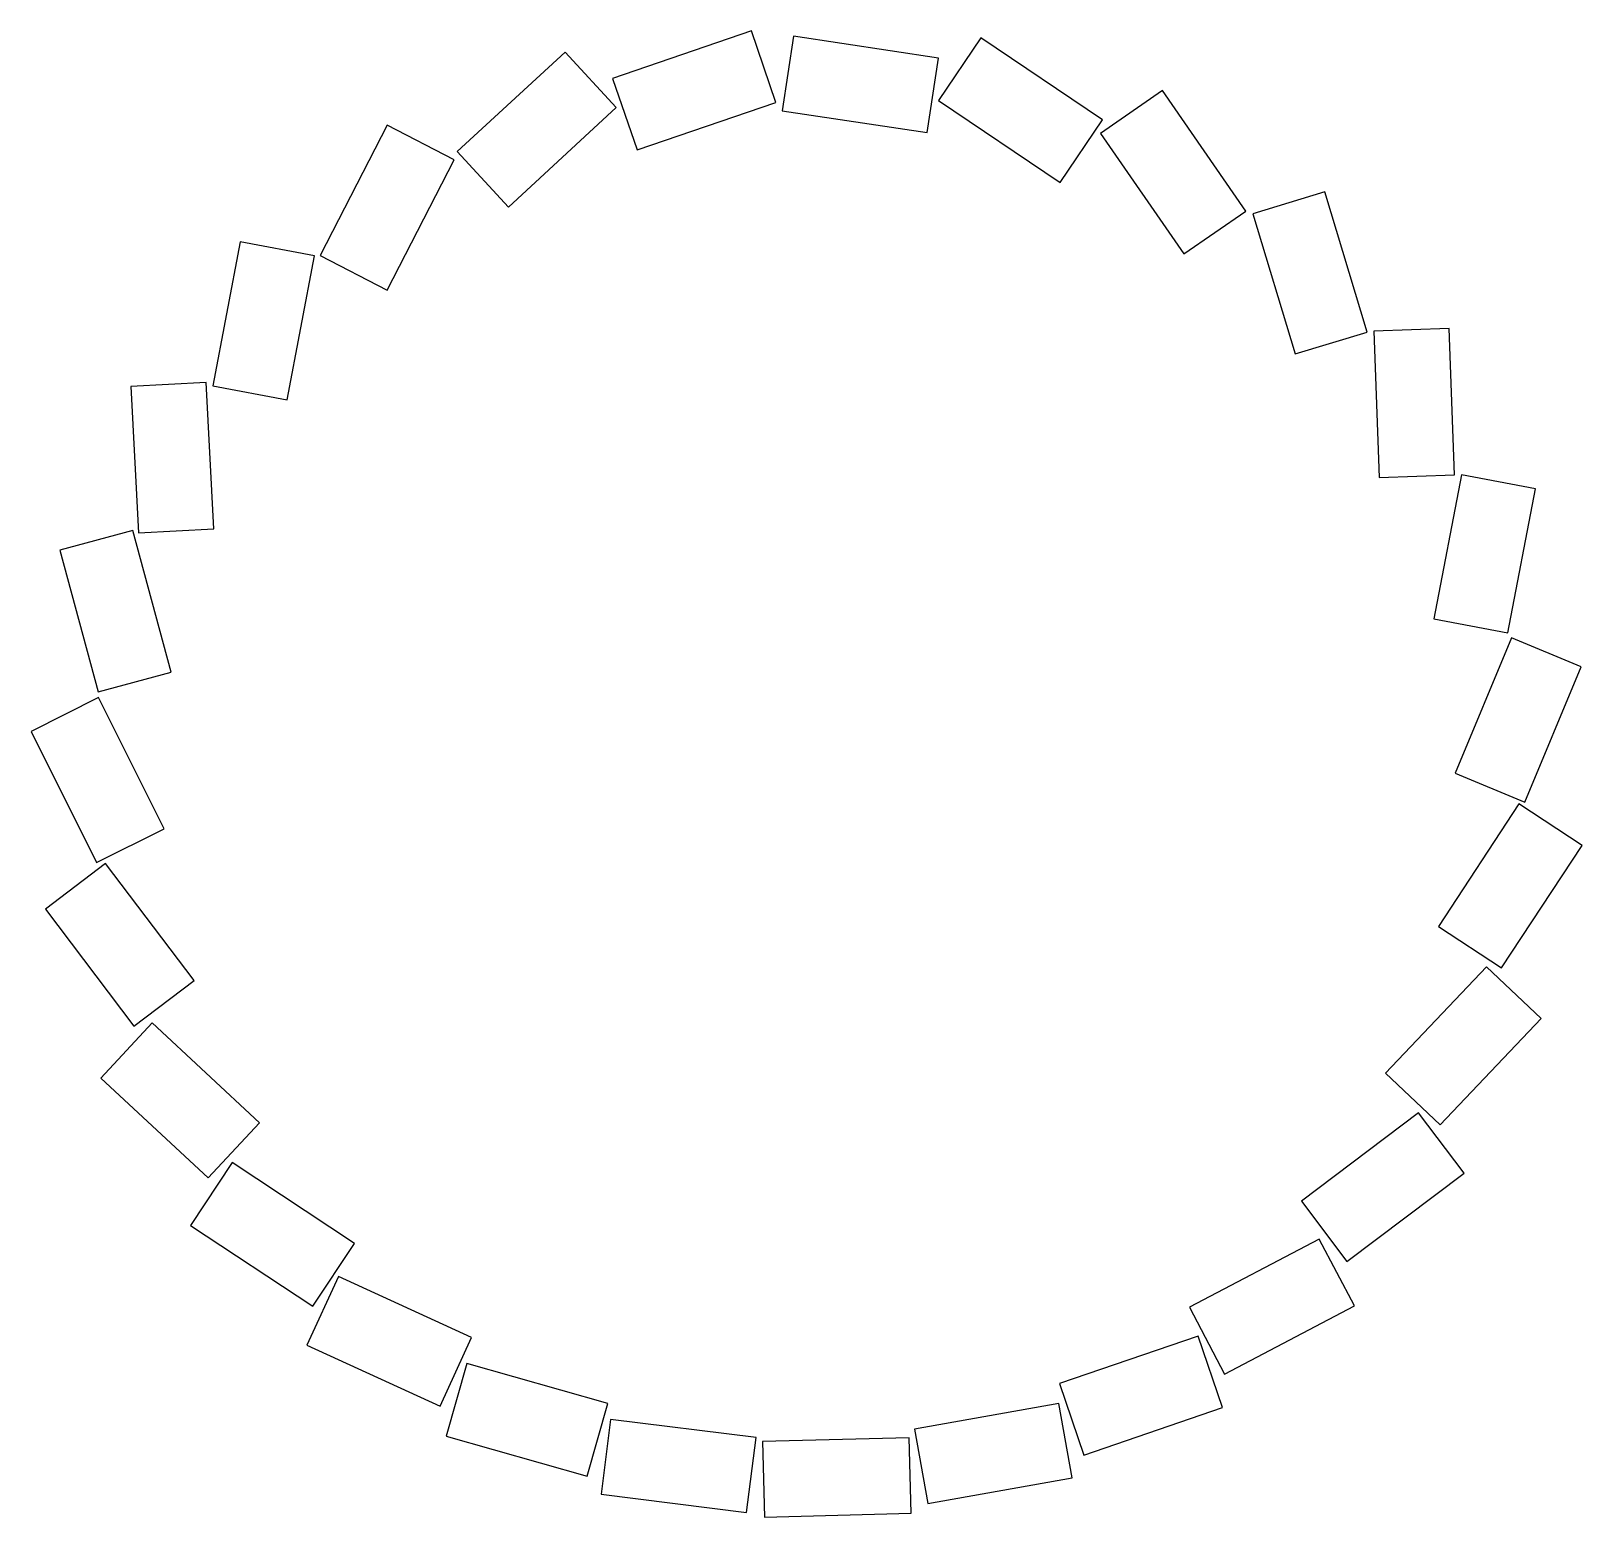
# Model space of a CAD drawing. Header units: millimetres. Extents: x -55 to 54, y -77 to 28.
import ezdxf

# ---------------------------------------------------------------- set-up
doc = ezdxf.new("R2010")
doc.units = ezdxf.units.MM
doc.layers.get('0').update_dxf_attribs({"linetype": 'CONTINUOUS'})

msp = doc.modelspace()

# ---------------------------------------------------------------- linework, layer by layer
for points in [[(-13.78, 24.3), (-12.06, 19.28), (-2.31, 22.62), (-4.03, 27.64)], [(9.11, 25.74), (-1.07, 27.28), (-1.87, 22.04), (8.32, 20.5)], [(-13.52, 22.26), (-17.12, 26.15), (-24.69, 19.17), (-21.1, 15.27)], [(17.67, 17), (20.63, 21.39), (12.09, 27.15), (9.13, 22.75)], [(24.86, 23.46), (20.5, 20.45), (26.36, 11.98), (30.72, 14.99)], [(-34.32, 11.86), (-29.61, 9.43), (-24.9, 18.59), (-29.61, 21.02)], [(39.24, 6.48), (36.26, 16.34), (31.19, 14.8), (34.17, 4.95)], [(-39.93, 12.83), (-41.86, 2.71), (-36.65, 1.72), (-34.73, 11.84)], [(39.71, 6.56), (40.07, -3.73), (45.37, -3.54), (45, 6.75)], [(-42.32, 2.95), (-47.62, 2.67), (-47.08, -7.61), (-41.79, -7.34)], [(49.12, -14.65), (51.05, -4.53), (45.85, -3.53), (43.91, -13.65)], [(-49.92, -18.79), (-44.8, -17.41), (-47.48, -7.46), (-52.6, -8.84)], [(49.38, -15), (45.42, -24.5), (50.31, -26.54), (54.27, -17.03)], [(-50.03, -30.77), (-45.29, -28.4), (-49.89, -19.19), (-54.63, -21.56)], [(54.33, -29.57), (49.9, -26.65), (44.24, -35.26), (48.67, -38.17)], [(-43.18, -39.07), (-49.39, -30.85), (-53.62, -34.04), (-47.41, -42.26)], [(44.36, -49.21), (51.45, -41.74), (47.61, -38.09), (40.52, -45.56)], [(-46.12, -42.04), (-49.73, -45.92), (-42.19, -52.93), (-38.58, -49.05)], [(37.81, -58.79), (46.04, -52.6), (42.85, -48.36), (34.62, -54.56)], [(-34.83, -61.95), (-31.91, -57.53), (-40.5, -51.85), (-43.42, -56.27)], [(38.34, -61.92), (35.87, -57.23), (26.76, -62.02), (29.22, -66.71)], [(-23.68, -64.14), (-33.04, -59.86), (-35.25, -64.68), (-25.88, -68.96)], [(17.61, -67.38), (19.33, -72.4), (29.07, -69.06), (27.36, -64.05)], [(-14.11, -68.77), (-24.02, -65.97), (-25.47, -71.07), (-15.56, -73.87)], [(8.38, -75.81), (18.51, -73.99), (17.58, -68.77), (7.44, -70.59)], [(-13.92, -69.89), (-14.58, -75.15), (-4.36, -76.43), (-3.7, -71.17)], [(-3.11, -76.75), (7.19, -76.47), (7.05, -71.18), (-3.25, -71.45)]]:
    msp.add_lwpolyline(points, close=True)

doc.saveas('drawing.dxf')
